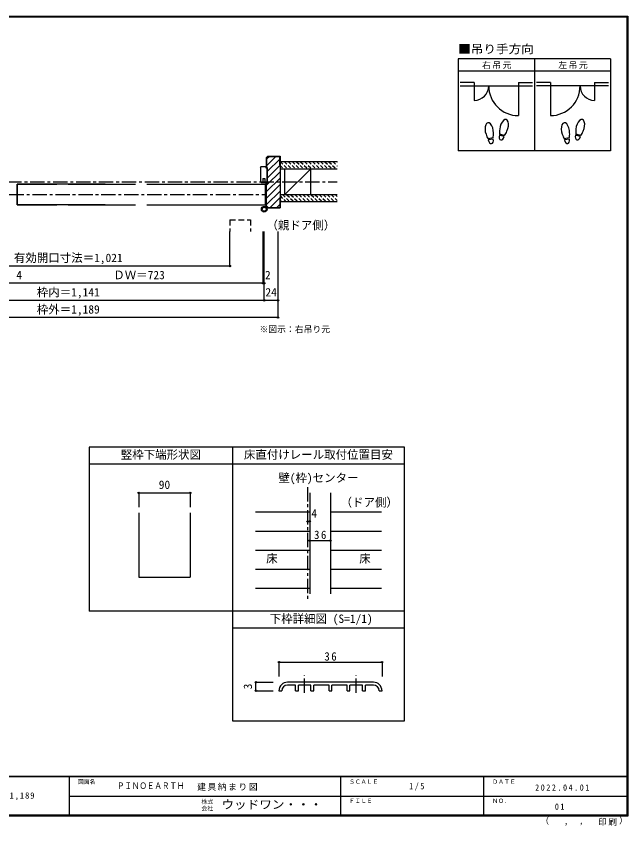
# Model space of a CAD drawing. Units: millimetres at full size, sheet at 1:5, with parts at other scales. Extents: x -973 to 977, y -718 to 696.
# Drawn here: x -91 to 977, y -718 to 696 of the extents above; entities that cross this region are included whole.
import ezdxf
from ezdxf.enums import TextEntityAlignment as Align

# ---------------------------------------------------------------- set-up
doc = ezdxf.new("R2010")
doc.units = ezdxf.units.MM
doc.header["$LTSCALE"] = 5
doc.header["$PDMODE"] = 32
doc.header["$PDSIZE"] = 2.5
for name, pattern in [('CHAIN1', [8, 5, -1, 1, -1]), ('DASHED1', [1.8, 1.2, -0.6]), ('DASHED2', [3, 2, -1])]:
    doc.linetypes.add(name, pattern=pattern)
for name, color, linetype in [('0-0_補助線', 7, 'Continuous'), ('0-1_通り芯', 4, 'CHAIN1'), ('0-3_仕上げ', 2, 'Continuous'), ('0-4_枠', 3, 'Continuous'), ('0-6_扉', 6, 'Continuous'), ('0-8_戸当り', 3, 'Continuous'), ('0-A_文字', 3, 'Continuous'), ('0-B_寸法', 7, 'Continuous'), ('0-C_ハッチ', 4, 'DASHED1'), ('7-1_通り芯', 4, 'CHAIN1'), ('7-7_金物', 7, 'Continuous'), ('7-B_寸法', 7, 'Continuous'), ('F-0_補助線', 7, 'Continuous'), ('F-1_枠', 6, 'Continuous'), ('F-A_文字', 7, 'Continuous')]:
    doc.layers.add(name, color=color, linetype=linetype)
doc.styles.add('ＭＳ ゴシック', font='')
doc.styles.get('ＭＳ ゴシック').set_extended_font_data('MS Gothic')

# ---------------------------------------------------------------- blocks, each defined once
blk = doc.blocks.new('02')
at = {"layer": '0-0_補助線'}
for p, q in [((-4.998, -10.239), (-4.998, 14.761)), ((5.802, 17.761), (-3.198, 17.761)), ((6.802, 16.761), (6.802, -9.239)), ((-4.998, -10.239), (-0.698, -10.239)), ((2.702, -3.239), (2.702, -10.239)), ((5.802, -10.239), (2.702, -10.239)), ((5.002, -10.239), (4.402, -10.839))]:
    blk.add_line(p, q, dxfattribs=at)
for points in [[(-4.998, 14.761), (-3.198, 14.761), (-3.198, 17.761)], [(-3.469, -10.239), (-2.869, -10.839), (4.402, -10.839)], [(2.702, -3.239), (-0.698, -3.239), (-0.698, -10.239)]]:
    blk.add_lwpolyline(points, dxfattribs=at)
for centre, start, end in [((5.802, 16.761), 0, 90), ((5.802, -9.239), 270, 0)]:
    blk.add_arc(centre, 1, start, end, dxfattribs=at)

msp = doc.modelspace()

# ---------------------------------------------------------------- linework, layer by layer
at = {"layer": '0-0_補助線', "color": 3}
msp.add_line((345.653, 404.998), (347.654, 404.998), dxfattribs=at)
msp.add_lwpolyline([(347.654, 404.998), (347.654, 430.998), (345.653, 430.998)], dxfattribs=at)
at = {"layer": '0-0_補助線'}
for radius in [5, 3.5]:
    msp.add_circle((342.025, 358.783), radius, dxfattribs=at)
at = {"layer": '0-1_通り芯'}
for p, q in [((-466.347, 406.5), (469.653, 406.5)), ((-342.347, 384.5), (345.653, 384.5)), ((417.629, -126.5), (417.629, -323.007))]:
    msp.add_line(p, q, dxfattribs=at)
at = {"layer": '0-1_通り芯', "color": 7}
msp.add_line((-126.419, 384.5), (-84.633, 384.5), dxfattribs=at)
at = {"layer": '0-3_仕上げ'}
for p, q in [((469.653, 441.5), (369.653, 441.5)), ((469.653, 429), (369.653, 429)), ((469.653, 384), (369.653, 384)), ((469.653, 371.5), (369.653, 371.5))]:
    msp.add_line(p, q, dxfattribs=at)
at = {"layer": '0-3_仕上げ', "color": 3}
for p, q in [((377.653, 429), (377.653, 384)), ((422.653, 429), (422.653, 384))]:
    msp.add_line(p, q, dxfattribs=at)
at = {"layer": '0-3_仕上げ', "color": 7}
msp.add_line((422.653, 429), (377.653, 384), dxfattribs=at)
at = {"layer": '0-3_仕上げ', "color": 4}
for p, q in [((326.653, -169.801), (421.629, -169.801)), ((457.629, -169.801), (546.653, -169.801)), ((326.653, -203.103), (421.629, -203.103)), ((457.629, -203.103), (546.653, -203.103)), ((326.653, -236.404), (421.629, -236.404)), ((457.629, -236.404), (546.653, -236.404)), ((326.653, -269.706), (421.629, -269.706)), ((457.629, -269.706), (546.653, -269.706)), ((326.653, -303.007), (421.629, -303.007)), ((457.629, -303.007), (546.653, -303.007))]:
    msp.add_line(p, q, dxfattribs=at)
at = {"layer": '0-4_枠'}
for p, q in [((348.481, 451.5), (345.653, 448.672)), ((345.653, 448.672), (345.653, 431)), ((348.689, 451), (346.153, 448.464)), ((346.153, 448.464), (346.153, 431)), ((348.689, 451), (369.153, 451)), ((369.153, 436.5), (369.153, 451)), ((369.153, 436.5), (369.653, 436.5)), ((345.653, 364.328), (345.653, 405)), ((346.153, 364.536), (346.153, 405)), ((369.153, 376.5), (369.153, 362)), ((369.153, 376.5), (369.653, 376.5)), ((346.153, 364.536), (348.689, 362)), ((348.689, 362), (369.153, 362)), ((421.629, -136.5), (421.629, -313.007)), ((457.629, -136.5), (457.629, -313.007)), ((122.986, -171.5), (122.986, -283.92)), ((212.986, -171.5), (212.986, -283.92)), ((122.986, -283.92), (212.986, -283.92))]:
    msp.add_line(p, q, dxfattribs=at)
at = {"layer": '0-4_枠', "color": 4}
for p, q in [((122.986, -136.5), (122.986, -161.5)), ((122.986, -136.5), (212.986, -136.5)), ((212.986, -136.5), (212.986, -161.5))]:
    msp.add_line(p, q, dxfattribs=at)
at = {"layer": '0-4_枠'}
for points in [[(348.481, 451.5), (369.653, 451.5), (369.653, 361.5)], [(345.653, 364.328), (348.481, 361.5), (369.653, 361.5)]]:
    msp.add_lwpolyline(points, dxfattribs=at)
at = {"layer": '0-4_枠', "color": 7}
for p in [(122.986, -136.5), (212.986, -136.5)]:
    msp.add_point(p, dxfattribs=at)
at = {"layer": '0-6_扉'}
for p, q in [((-89.384, 402.5), (-89.384, 366.5)), ((64.616, 402.5), (-89.384, 402.5)), ((0.153, 402.5), (117.135, 402.5)), ((137.135, 402.5), (343.653, 402.5)), ((343.653, 402.5), (343.653, 366.5)), ((-89.384, 366.5), (-19.847, 366.5)), ((64.616, 366.5), (-89.384, 366.5)), ((0.153, 366.5), (117.135, 366.5)), ((137.135, 366.5), (343.653, 366.5))]:
    msp.add_line(p, q, dxfattribs=at)
at = {"layer": '0-6_扉', "linetype": 'DASHED2'}
msp.add_line((282.158, 340.381), (282.158, 319.657), dxfattribs=at)
at = {"layer": '0-6_扉'}
msp.add_lwpolyline([(-89.384, 366.5), (-89.384, 402.5), (-19.847, 402.5)], dxfattribs=at)
at = {"layer": '0-6_扉', "linetype": 'DASHED2'}
msp.add_lwpolyline([(282.158, 340.381), (318.158, 340.381), (318.158, 319.657)], dxfattribs=at)
at = {"layer": '0-8_戸当り', "color": 2}
for p, q in [((708.639, 580.308), (684.139, 580.308)), ((708.639, 580.308), (708.639, 548.808)), ((785.639, 580.308), (810.139, 580.308)), ((785.639, 580.308), (785.639, 522.208)), ((841.639, 580.308), (817.139, 580.308)), ((841.639, 580.308), (841.639, 522.208)), ((918.639, 580.308), (943.139, 580.308)), ((918.639, 580.308), (918.639, 548.808)), ((684.139, 574.008), (810.139, 574.008)), ((943.139, 574.008), (817.139, 574.008))]:
    msp.add_line(p, q, dxfattribs=at)
at = {"layer": '0-8_戸当り'}
for p, q in [((741.457, 483.378), (732.811, 481.853)), ((741.822, 481.31), (733.175, 479.785)), ((760.924, 485.706), (752.444, 487.978)), ((761.468, 487.735), (752.987, 490.007)), ((874.457, 483.378), (865.811, 481.853)), ((874.822, 481.31), (866.175, 479.785)), ((893.924, 485.706), (885.444, 487.978)), ((894.468, 487.735), (885.987, 490.007))]:
    msp.add_line(p, q, dxfattribs=at)
at = {"layer": '0-8_戸当り', "color": 2}
for centre, radius, start, end in [((708.639, 574.008), 25.2, 270, 0), ((785.639, 574.008), 51.8, 180, 270), ((841.639, 574.008), 51.8, 270, 0), ((918.639, 574.008), 25.2, 180, 270)]:
    msp.add_arc(centre, radius, start, end, dxfattribs=at)
at = {"layer": '0-8_戸当り'}
for centre, major_axis, ratio, start_param, end_param in [((734.795, 495.877), (-2.445, 13.867), 0.5, 4.34059143, 8.22577918), ((760.713, 501.878), (3.644, 13.601), 0.5, 4.34059143, 8.22577918), ((867.795, 495.877), (-2.445, 13.867), 0.5, 4.34059143, 8.22577918), ((893.713, 501.878), (3.644, 13.601), 0.5, 4.34059143, 8.22577918), ((760.609, 501.489), (4.416, 16.48), 0.4, 1.85063327, 2.44287679), ((760.609, 501.489), (4.416, 16.48), 0.4, 3.84030852, 4.43255203), ((893.609, 501.489), (4.416, 16.48), 0.4, 1.85063327, 2.44287679), ((893.609, 501.489), (4.416, 16.48), 0.4, 3.84030852, 4.43255203), ((734.865, 495.481), (-2.963, 16.802), 0.4, 1.85063327, 2.44287679), ((737.498, 480.548), (-1.27, 7.205), 0.6, 1.57079633, 4.71238898), ((734.865, 495.481), (-2.963, 16.802), 0.4, 3.84030852, 4.43255203), ((756.684, 486.842), (1.894, 7.067), 0.6, 1.57079633, 4.71238898), ((867.865, 495.481), (-2.963, 16.802), 0.4, 1.85063327, 2.44287679), ((870.498, 480.548), (-1.27, 7.205), 0.6, 1.57079633, 4.71238898), ((867.865, 495.481), (-2.963, 16.802), 0.4, 3.84030852, 4.43255203), ((889.684, 486.842), (1.894, 7.067), 0.6, 1.57079633, 4.71238898)]:
    msp.add_ellipse(centre, major_axis=major_axis, ratio=ratio, start_param=start_param, end_param=end_param, dxfattribs=at)
at = {"layer": '0-A_文字'}
for p, q in [((680.639, 621.667), (680.639, 460.667)), ((946.639, 621.667), (680.639, 621.667)), ((813.639, 621.667), (813.639, 460.667)), ((680.639, 600.667), (946.639, 600.667)), ((586.653, -56.5), (36.653, -56.5)), ((36.653, -56.5), (36.653, -343.007)), ((286.653, -56.5), (286.653, -534.5)), ((586.653, -534.5), (586.653, -56.5)), ((586.653, -86.5), (36.653, -86.5)), ((586.653, -343.007), (36.653, -343.007)), ((586.653, -373.007), (286.653, -373.007)), ((286.653, -534.5), (586.653, -534.5))]:
    msp.add_line(p, q, dxfattribs=at)
msp.add_lwpolyline([(946.639, 621.667), (946.639, 460.667), (680.639, 460.667)], dxfattribs=at)
at = {"layer": '0-B_寸法', "color": 4}
for p, q in [((282.158, 259.657), (282.158, 319.657)), ((340.153, 229.657), (340.153, 319.657)), ((342.153, 199.657), (342.153, 319.657)), ((366.153, 169.657), (366.153, 319.657)), ((-281.852, 259.657), (282.158, 259.657)), ((342.153, 229.657), (-342.847, 229.657)), ((366.153, 199.657), (-366.847, 199.657)), ((366.153, 169.657), (-366.847, 169.657)), ((417.629, -186.452), (421.629, -186.452)), ((421.629, -219.753), (457.629, -219.753))]:
    msp.add_line(p, q, dxfattribs=at)
at = {"layer": '0-B_寸法'}
for p in [(282.158, 259.657), (340.153, 229.657), (342.153, 229.657), (342.153, 199.657), (366.153, 199.657), (366.153, 169.657), (417.629, -186.452), (421.629, -186.452), (421.629, -219.753), (457.629, -219.753)]:
    msp.add_point(p, dxfattribs=at)
at = {"layer": '0-C_ハッチ', "linetype": 'Continuous'}
for p, q in [((351.055, 451), (346.153, 446.098)), ((362.369, 451), (346.153, 434.784)), ((369.153, 446.47), (347.654, 424.971)), ((369.653, 435.657), (347.654, 413.658)), ((369.653, 424.342), (347.654, 402.344)), ((369.653, 413.029), (346.153, 389.529)), ((350.31, 405), (346.153, 400.843)), ((369.653, 401.716), (346.153, 378.216)), ((369.653, 390.402), (346.153, 366.902)), ((369.653, 379.088), (352.565, 362)), ((369.153, 367.275), (363.878, 362))]:
    msp.add_line(p, q, dxfattribs=at)
at = {"layer": '0-C_ハッチ'}
for p, q in [((370.26, 441.5), (382.76, 429)), ((377.331, 441.5), (389.831, 429)), ((384.402, 441.5), (396.902, 429)), ((391.474, 441.5), (403.974, 429)), ((398.545, 441.5), (411.045, 429)), ((405.616, 441.5), (418.116, 429)), ((412.687, 441.5), (425.187, 429)), ((419.758, 441.5), (432.258, 429)), ((426.829, 441.5), (439.329, 429)), ((433.9, 441.5), (446.4, 429)), ((440.971, 441.5), (453.471, 429)), ((448.042, 441.5), (460.542, 429)), ((455.113, 441.5), (467.613, 429)), ((462.184, 441.5), (469.653, 434.031)), ((469.255, 441.5), (469.653, 441.102)), ((369.653, 435.036), (375.689, 429)), ((369.653, 381.899), (380.052, 371.5)), ((374.623, 384), (387.123, 371.5)), ((381.694, 384), (394.194, 371.5)), ((388.765, 384), (401.265, 371.5)), ((395.836, 384), (408.336, 371.5)), ((402.908, 384), (415.408, 371.5)), ((409.979, 384), (422.479, 371.5)), ((417.05, 384), (429.55, 371.5)), ((424.121, 384), (436.621, 371.5)), ((431.192, 384), (443.692, 371.5)), ((438.263, 384), (450.763, 371.5)), ((445.334, 384), (457.834, 371.5)), ((452.405, 384), (464.905, 371.5)), ((459.476, 384), (469.653, 373.823)), ((466.547, 384), (469.653, 380.894)), ((369.653, 374.828), (372.981, 371.5))]:
    msp.add_line(p, q, dxfattribs=at)
at = {"layer": '7-1_通り芯'}
for p, q in [((412.644, -485.365), (412.644, -454.834)), ((502.644, -485.365), (502.644, -454.834))]:
    msp.add_line(p, q, dxfattribs=at)
at = {"layer": '7-7_金物'}
for p, q in [((532.644, -467.065), (382.644, -467.065)), ((396.644, -472.065), (382.644, -472.065)), ((396.644, -482.065), (396.644, -472.065)), ((401.644, -482.065), (401.644, -472.065)), ((423.644, -472.065), (401.644, -472.065)), ((423.644, -482.065), (423.644, -472.065)), ((428.644, -482.065), (428.644, -472.065)), ((455.144, -472.065), (428.644, -472.065)), ((455.144, -482.065), (455.144, -472.065)), ((460.144, -482.065), (460.144, -472.065)), ((486.644, -472.065), (460.144, -472.065)), ((486.644, -482.065), (486.644, -472.065)), ((491.644, -482.065), (491.644, -472.065)), ((513.644, -472.065), (491.644, -472.065)), ((513.644, -482.065), (513.644, -472.065)), ((518.644, -482.065), (518.644, -472.065)), ((532.644, -472.065), (518.644, -472.065)), ((367.644, -482.065), (372.644, -482.065)), ((396.644, -482.065), (401.644, -482.065)), ((423.644, -482.065), (428.644, -482.065)), ((455.144, -482.065), (460.144, -482.065)), ((486.644, -482.065), (491.644, -482.065)), ((513.644, -482.065), (518.644, -482.065)), ((542.644, -482.065), (547.644, -482.065))]:
    msp.add_line(p, q, dxfattribs=at)
for centre, radius, start, end in [((382.644, -482.065), 15, 90, 180), ((382.644, -482.065), 10, 90, 180), ((532.644, -482.065), 15, 0, 90), ((532.644, -482.065), 10, 0, 90)]:
    msp.add_arc(centre, radius, start, end, dxfattribs=at)
at = {"layer": '7-B_寸法', "color": 4}
for p, q in [((367.644, -432.065), (547.644, -432.065)), ((367.644, -432.065), (367.644, -457.065)), ((547.644, -432.065), (547.644, -457.065)), ((327.644, -482.065), (327.644, -467.065)), ((327.644, -467.065), (357.644, -467.065)), ((327.644, -482.065), (357.644, -482.065))]:
    msp.add_line(p, q, dxfattribs=at)
at = {"layer": '7-B_寸法'}
for p in [(367.644, -432.065), (547.644, -432.065), (327.644, -467.065), (327.644, -482.065)]:
    msp.add_point(p, dxfattribs=at)
at = {"layer": 'F-1_枠'}
for p, q in [((-973.347, 695.833), (976.653, 695.833)), ((-973.347, 695), (976.653, 695)), ((974.986, 695.833), (974.986, -700.833)), ((975.82, 695.833), (975.82, -700.833)), ((976.653, 695.833), (976.653, -700.833)), ((976.653, -631.667), (-973.347, -631.667)), ((976.653, -632.5), (-973.347, -632.5)), ((1.653, -632.5), (1.653, -699.167)), ((474.986, -632.5), (474.986, -699.167)), ((724.986, -632.5), (724.986, -699.167)), ((1.653, -665.833), (974.986, -665.834)), ((976.653, -699.167), (-973.347, -699.167)), ((976.653, -700), (-973.347, -700)), ((976.653, -700.833), (-973.347, -700.833))]:
    msp.add_line(p, q, dxfattribs=at)

# ---------------------------------------------------------------- block references
at = {"layer": '0-0_補助線', "xscale": -1}
msp.add_blockref('02', (342.455, 415.737), dxfattribs=at)

# ---------------------------------------------------------------- texts
at = {"layer": '0-4_枠', "color": 7, "style": 'ＭＳ ゴシック'}
msp.add_text('90', height=14.66, dxfattribs=at).set_placement((157.986, -134), align=Align.BOTTOM_LEFT)
at = {"layer": '0-A_文字', "color": 7, "style": 'ＭＳ ゴシック', "width": 1.1}
msp.add_text('■吊り手方向', height=14.66, dxfattribs=at).set_placement((680.639, 626.667), align=Align.BOTTOM_LEFT)
at = {"layer": '0-A_文字', "color": 7, "style": 'ＭＳ ゴシック'}
for s, height, p in [('（親ドア側）', 14.66, (346, 319)), ('※図示：右吊り元', 11, (333.81, 140.3)), ('竪枠下端形状図', 14.66, (91.653, -81.5)), ('床直付けレール取付位置目安', 14.66, (306.653, -81.5)), ('壁(枠)センター', 14.66, (366.653, -122.091)), ('（ドア側）', 14.66, (475.407, -164.835)), ('床', 14.66, (345.403, -263.055)), ('床', 14.66, (507.903, -263.055)), ('下枠詳細図 (S=1/1)', 14.66, (351.653, -368.007))]:
    msp.add_text(s, height=height, dxfattribs=at).set_placement(p, align=Align.BOTTOM_LEFT)
at = {"layer": '0-A_文字', "color": 7, "char_height": 11, "attachment_point": 7, "style": 'ＭＳ ゴシック'}
for s, insert in [('\\T1.17;右吊元', (722.139, 603.667)), ('\\T1.17;左吊元', (855.262, 603.667))]:
    msp.add_mtext(s, dxfattribs=dict(at, insert=insert))
at = {"layer": '0-B_寸法', "style": 'ＭＳ ゴシック'}
for s, p in [('有効開口寸法＝1,021', (-94.847, 262.157)), ('4', (-90.65, 232.157)), ('ＤＷ＝723', (78.635, 232.157)), ('2', (343.372, 232.157)), ('枠内＝1,141', (-54.847, 202.157)), ('24', (344.153, 202.157)), ('枠外＝1,189', (-54.847, 172.157)), ('4', (424.399, -183.952))]:
    msp.add_text(s, height=14.66, dxfattribs=at).set_placement(p, align=Align.BOTTOM_LEFT)
at = {"layer": '0-B_寸法', "insert": (429.004, -217.253), "char_height": 14.66, "attachment_point": 7, "style": 'ＭＳ ゴシック'}
msp.add_mtext('\\T1.27;\\W0.95;36', dxfattribs=at)
at = {"layer": '7-B_寸法', "style": 'ＭＳ ゴシック'}
msp.add_text('3', height=14.66, rotation=90, dxfattribs=at).set_placement((325.144, -479.565), align=Align.BOTTOM_LEFT)
at = {"layer": '7-B_寸法', "insert": (447.019, -429.565), "char_height": 14.66, "attachment_point": 7, "style": 'ＭＳ ゴシック'}
msp.add_mtext('\\T1.27;\\W0.95;36', dxfattribs=at)
at = {"layer": 'F-0_補助線', "style": 'ＭＳ ゴシック', "width": 0.85}
msp.add_text('ＰＩＮＯＥＡＲＴＨ', height=11, dxfattribs=at).set_placement((84.986, -656.667), align=Align.BOTTOM_LEFT)
at = {"layer": 'F-0_補助線', "insert": (224.986, -656.667), "char_height": 11, "attachment_point": 7, "style": 'ＭＳ ゴシック'}
msp.add_mtext('\\T1.17;建具納まり図', dxfattribs=at)
at = {"layer": 'F-A_文字', "style": 'ＭＳ ゴシック'}
for s, height, p in [('図面名', 7.331, (16.653, -646.667)), ('ＳＣＡＬＥ', 7.331, (489.986, -646.667)), ('ＤＡＴＥ', 7.331, (739.986, -646.667)), ('株式', 7.331, (232.486, -681.5)), ('ＦＩＬＥ', 7.331, (489.986, -680)), ('ＮＯ．', 7.331, (739.986, -680.001)), ('会社', 7.331, (232.486, -693.5)), ('（', 11, (823.992, -718.052)), ('）', 11, (961.387, -717.355)), (',', 11, (865.199, -718.052)), (',', 11, (891.686, -717.588))]:
    msp.add_text(s, height=height, dxfattribs=at).set_placement(p, align=Align.BOTTOM_LEFT)
at = {"layer": 'F-A_文字', "style": 'ＭＳ ゴシック', "width": 1.1}
msp.add_text('ウッドワン・・・', height=14.66, dxfattribs=at).set_placement((267.486, -692.5), align=Align.BOTTOM_LEFT)
at = {"layer": 'F-A_文字', "char_height": 11, "attachment_point": 7, "style": 'ＭＳ ゴシック'}
for s, insert in [('\\T1.38;\\W0.9;1/5', (594.986, -656.667)), ('\\T1.39;\\W0.85;2022.04.01', (814.986, -656.667)), ('\\T1.2;ピノアース\u3000親子ドア\u3000固定枠90巾\u3000通気\u3000床直付けレール(アルミ)\u3000枠外H2,035\u3000枠外W1,189', (-847.938, -673.333)), ('\\T1.36;\\W0.9;01', (849.361, -690.001)), ('\\T1.17;印刷', (924.678, -717.82))]:
    msp.add_mtext(s, dxfattribs=dict(at, insert=insert))

doc.saveas('drawing.dxf')
